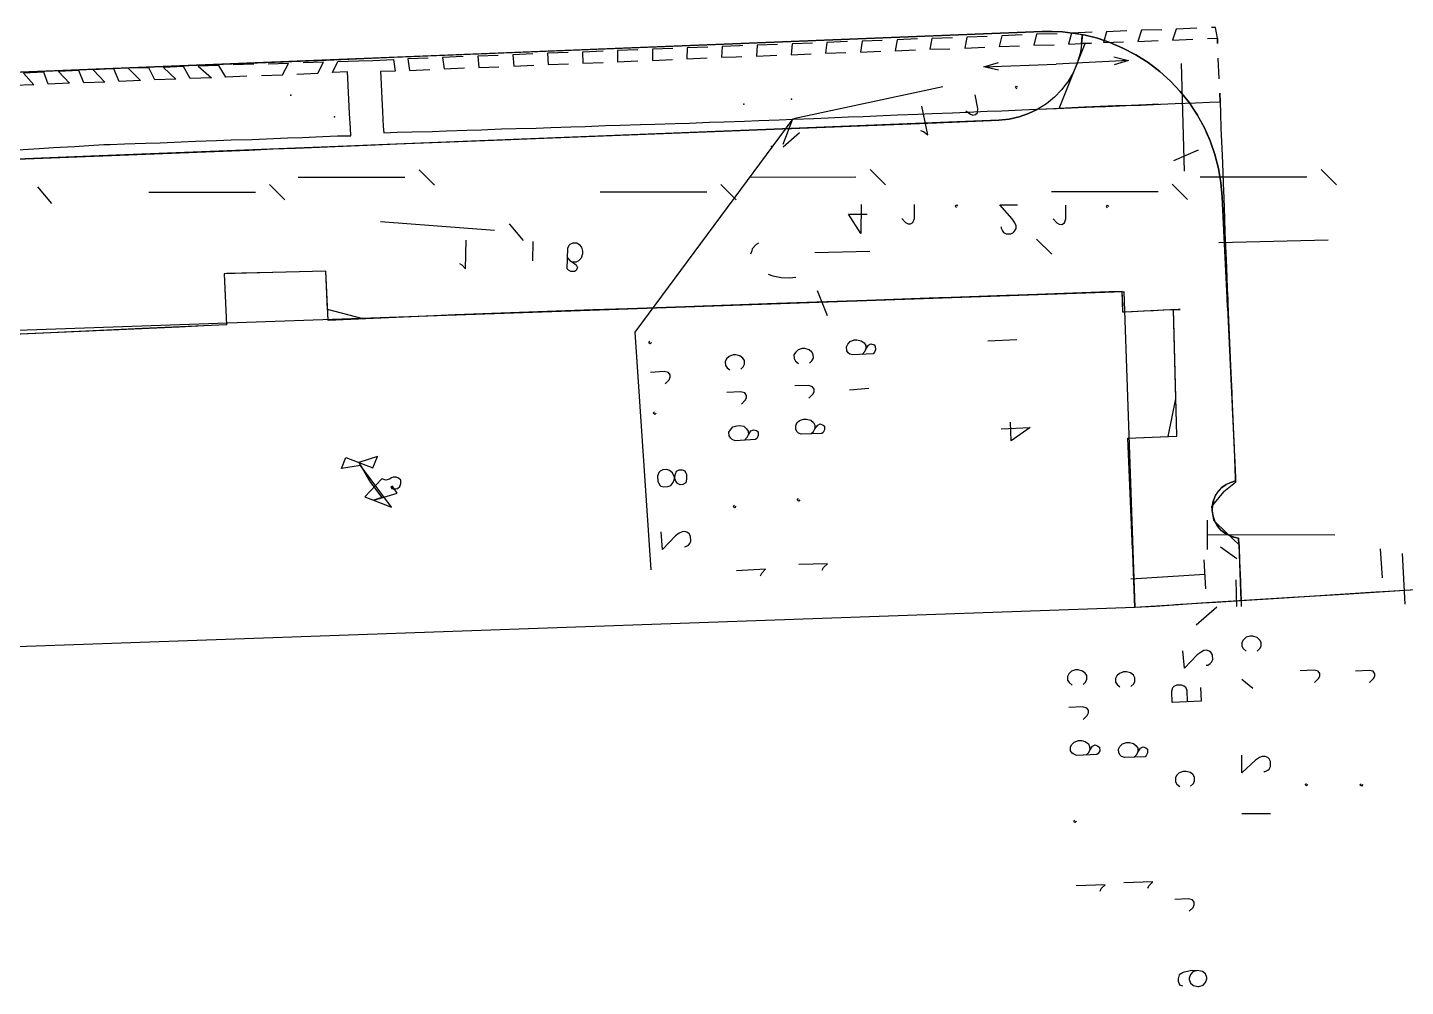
# Model space of a CAD drawing. Header units: metres. Extents: x 131 to 658, y 22 to 173.
# Drawn here: x 195.07 to 245.01, y 30.76 to 65.5 of the extents above; entities that cross this region are included whole.
import ezdxf

# ---------------------------------------------------------------- set-up
doc = ezdxf.new("R2010")
doc.units = ezdxf.units.M
for name, color, linetype in [('BOUNDARY', 7, 'Continuous'), ('BUILDING', 7, 'Continuous'), ('CURB', 7, 'Continuous'), ('ELECTR_CABLE', 7, 'Continuous'), ('ELECTR_CABLE_COMM', 7, 'Continuous'), ('GAS', 7, 'Continuous'), ('GRASS', 7, 'Continuous'), ('OVERHEAD_POWER_LINE', 7, 'Continuous'), ('ROAD', 7, 'Continuous'), ('SEWER', 7, 'Continuous'), ('SIDEWALK_PATH', 7, 'Continuous'), ('TREE', 7, 'Continuous')]:
    doc.layers.add(name, color=color, linetype=linetype)

msp = doc.modelspace()

# ---------------------------------------------------------------- linework, layer by layer
at = {"layer": 'BOUNDARY'}
msp.add_lwpolyline([(245.915, 45.16), (242.586, 44.949), (240.922, 44.849), (237.604, 44.639), (235.939, 44.528), (235.207, 44.483), (235.207, 44.483), (235.107, 47.091), (235.029, 48.755), (234.952, 50.62), (234.952, 50.62), (236.417, 50.686), (236.694, 52.051), (236.605, 55.269), (236.605, 55.269), (236.494, 55.269), (234.83, 55.192), (234.763, 55.192), (234.763, 55.192), (234.741, 55.935), (234.741, 55.935), (234.264, 55.924), (234.264, 55.924), (232.211, 55.846), (230.546, 55.791), (227.217, 55.669), (225.553, 55.613), (225.486, 55.613), (225.486, 55.613), (222.224, 55.502), (220.559, 55.436), (217.23, 55.325), (215.566, 55.269), (212.237, 55.147), (210.572, 55.092), (209.795, 55.058), (209.795, 55.058), (207.243, 54.947), (205.945, 55.28), (205.889, 56.679), (205.889, 56.679), (203.947, 56.623), (202.283, 56.59), (202.194, 56.579), (202.194, 56.579), (202.283, 54.726), (202.283, 54.726), (200.896, 54.67), (199.231, 54.592), (195.902, 54.437), (194.238, 54.37)], dxfattribs=at)
at = {"layer": 'BUILDING'}
for points in [[(181.234, 54.062), (234.806, 55.937), (235.207, 44.483), (181.635, 42.608)], [(207.143, 49.632), (206.455, 49.521), (206.611, 49.921), (207.587, 49.543), (207.754, 49.954), (207.077, 49.743), (207.077, 49.743), (207.432, 49.133), (207.498, 49.022), (207.92, 48.467), (207.62, 48.378), (208.475, 48.633), (208.331, 48.822), (208.297, 48.878), (208.297, 48.878), (208.242, 48.855), (208.242, 48.855), (208.275, 48.8), (208.275, 48.8), (208.32, 48.789), (208.32, 48.789), (208.419, 48.789), (208.419, 48.789), (208.486, 48.8), (208.486, 48.8), (208.564, 48.866), (208.564, 48.866), (208.608, 48.977), (208.608, 48.977), (208.597, 49.099), (208.597, 49.099), (208.519, 49.177), (208.519, 49.177), (208.43, 49.21), (208.43, 49.21), (208.32, 49.21), (208.32, 49.21), (208.264, 49.188), (208.264, 49.188), (208.186, 49.133), (208.186, 49.133), (208.064, 49.099), (208.064, 49.099), (207.92, 49.155), (207.299, 48.5), (208.264, 48.123)]]:
    msp.add_lwpolyline(points, close=True, dxfattribs=at)
at = {"layer": 'CURB'}
for points in [[(236.183, 65.423), (235.44, 65.401), (235.318, 65.001), (236.05, 65.034)], [(237.449, 65.478), (236.705, 65.445), (236.572, 65.046), (237.304, 65.079)], [(237.837, 65.101), (238.203, 65.112), (238.203, 64.923), (238.203, 65.112), (238.203, 65.112), (238.125, 65.501), (238.125, 65.501), (237.981, 65.501)], [(223.522, 64.935), (222.779, 64.912), (222.745, 64.513), (223.478, 64.546)], [(224.787, 64.99), (224.044, 64.957), (223.999, 64.568), (224.732, 64.591)], [(226.052, 65.034), (225.32, 65.012), (225.264, 64.613), (225.997, 64.646)], [(227.328, 65.09), (226.585, 65.057), (226.518, 64.657), (227.251, 64.69)], [(228.593, 65.134), (227.85, 65.101), (227.772, 64.713), (228.505, 64.735)], [(229.858, 65.179), (229.115, 65.157), (229.037, 64.757), (229.77, 64.79)], [(231.123, 65.234), (230.38, 65.201), (230.291, 64.813), (231.024, 64.835)], [(232.388, 65.279), (231.645, 65.256), (231.545, 64.857), (232.277, 64.879)], [(233.653, 65.334), (232.91, 65.301), (232.799, 64.901), (233.542, 64.935)], [(234.918, 65.378), (234.175, 65.345), (234.064, 64.957), (234.796, 64.979)], [(210.861, 64.446), (210.117, 64.413), (210.173, 64.002), (210.905, 64.036)], [(212.126, 64.491), (211.393, 64.469), (211.427, 64.058), (212.159, 64.08)], [(213.391, 64.546), (212.658, 64.513), (212.692, 64.102), (213.424, 64.136)], [(214.667, 64.591), (213.923, 64.568), (213.946, 64.158), (214.678, 64.191)], [(215.932, 64.646), (215.188, 64.613), (215.2, 64.213), (215.932, 64.235)], [(217.197, 64.69), (216.453, 64.668), (216.453, 64.258), (217.197, 64.291)], [(218.462, 64.746), (217.718, 64.713), (217.718, 64.313), (218.451, 64.346)], [(219.727, 64.79), (218.984, 64.768), (218.972, 64.369), (219.705, 64.402)], [(220.992, 64.846), (220.881, 64.835), (220.881, 64.835), (220.249, 64.813), (220.226, 64.424), (220.759, 64.435), (220.759, 64.435), (220.959, 64.446)], [(222.257, 64.89), (221.514, 64.868), (221.491, 64.469), (222.224, 64.502)], [(203.026, 63.736), (202.261, 63.703), (202.005, 64.124), (201.262, 64.102), (201.739, 63.681), (200.973, 63.658), (200.729, 64.091), (199.997, 64.058), (200.452, 63.636), (199.686, 63.603), (199.464, 64.047), (198.721, 64.025), (199.165, 63.581), (198.399, 63.547), (198.199, 64.002), (198.111, 64.002), (198.111, 64.002), (197.456, 63.969), (197.877, 63.525), (197.112, 63.503), (196.934, 63.947), (196.191, 63.914), (196.59, 63.481), (195.825, 63.448), (195.669, 63.88), (194.926, 63.847), (195.303, 63.425), (194.537, 63.403)], [(194.726, 61.073), (195.492, 61.117), (196.013, 61.151), (196.779, 61.195), (197.3, 61.228), (197.833, 61.262), (197.833, 61.262), (198.066, 61.262), (198.588, 61.284), (199.353, 61.317), (199.875, 61.328), (200.641, 61.361), (201.162, 61.384), (201.928, 61.406), (202.449, 61.428), (203.204, 61.45), (203.737, 61.472), (204.491, 61.506), (205.024, 61.517), (205.778, 61.55), (206.311, 61.572), (206.788, 61.583), (206.788, 61.583), (206.777, 61.861), (206.744, 62.382), (206.71, 63.148), (206.677, 63.67), (206.666, 63.891), (206.666, 63.891), (206.122, 63.869), (206.322, 64.269), (207.066, 64.291), (207.587, 64.313), (208.331, 64.346), (208.397, 63.925), (207.865, 63.903), (207.865, 63.903), (207.876, 63.703), (207.898, 63.181), (207.942, 62.449), (207.964, 61.916), (207.987, 61.683), (207.987, 61.683), (208.475, 61.705), (209.008, 61.717), (209.74, 61.739), (210.261, 61.761), (210.994, 61.783), (211.515, 61.794), (212.248, 61.827), (212.78, 61.839), (213.513, 61.861), (214.034, 61.883), (214.767, 61.905), (215.288, 61.916), (216.021, 61.95), (216.553, 61.961), (217.286, 61.983), (217.807, 62.005), (218.54, 62.027), (219.061, 62.038), (219.794, 62.072), (220.326, 62.083), (221.059, 62.105), (221.58, 62.127), (222.313, 62.16), (222.834, 62.183), (223.566, 62.205), (224.088, 62.227), (224.832, 62.26), (225.353, 62.282), (226.085, 62.316), (226.607, 62.338), (227.339, 62.36), (227.861, 62.382), (228.593, 62.416), (229.126, 62.438), (229.858, 62.471), (230.38, 62.482), (231.112, 62.515), (231.634, 62.538), (232.366, 62.571), (232.899, 62.593), (233.631, 62.626), (234.153, 62.638), (234.885, 62.671), (235.407, 62.693), (236.139, 62.726), (236.661, 62.749), (237.404, 62.771), (237.926, 62.793), (238.292, 62.815), (238.281, 63.126), (238.292, 62.815), (238.292, 62.815), (238.303, 62.382), (238.325, 61.861), (238.358, 61.117), (238.381, 60.596), (238.403, 59.852), (238.425, 59.331), (238.458, 58.587), (238.469, 58.066), (238.503, 57.322), (238.525, 56.801), (238.547, 56.057), (238.569, 55.536), (238.603, 54.792), (238.625, 54.271), (238.658, 53.527), (238.68, 52.994), (238.714, 52.262), (238.736, 51.729), (238.769, 50.986), (238.791, 50.464), (238.825, 49.721), (238.847, 49.199), (238.858, 49.022), (238.858, 49.022), (238.425, 48.678), (238.425, 48.678), (238.414, 48.678), (238.081, 48.267), (237.981, 48.145), (237.981, 48.145), (238.059, 47.646), (238.059, 47.646), (238.114, 47.59), (238.492, 47.224), (238.525, 47.191), (238.525, 47.191), (238.98, 46.758), (238.98, 46.758), (238.98, 46.691), (239.002, 46.17), (239.035, 45.426)], [(203.271, 64.169), (202.527, 64.147)], [(203.548, 63.758), (204.314, 63.792), (204.536, 64.202), (203.792, 64.18)], [(204.835, 63.814), (205.59, 63.847), (205.801, 64.247), (205.057, 64.224)], [(209.596, 64.391), (208.852, 64.369), (208.919, 63.947), (209.651, 63.98)], [(238.259, 63.647), (238.225, 64.391)], [(239.069, 44.528), (239.058, 44.905)]]:
    msp.add_lwpolyline(points, dxfattribs=at)
at = {"layer": 'ELECTR_CABLE'}
for points in [[(237.005, 60.296), (236.894, 64.202)], [(237.504, 61.062), (236.605, 60.673)], [(230.924, 54.182), (229.881, 54.137)], [(230.358, 50.964), (231.412, 51.008), (231.412, 51.008), (230.724, 50.531), (230.724, 50.531), (230.702, 51.197)], [(245.005, 44.605), (244.906, 46.447)], [(238.17, 44.494), (237.426, 43.851)], [(237.793, 42.397), (237.848, 42.397), (237.848, 42.397), (237.937, 42.453), (237.937, 42.453), (237.981, 42.508), (237.981, 42.508), (238.026, 42.597), (238.026, 42.597), (238.014, 42.774), (238.014, 42.774), (237.959, 42.863), (237.959, 42.863), (237.903, 42.907), (237.903, 42.907), (237.804, 42.941), (237.804, 42.941), (237.704, 42.93), (237.704, 42.93), (237.604, 42.874), (237.604, 42.874), (237.46, 42.774), (237.46, 42.774), (237.005, 42.286), (237.005, 42.286), (236.949, 42.919)], [(235.063, 41.62), (235.163, 41.72), (235.163, 41.72), (235.207, 41.809), (235.207, 41.809), (235.207, 41.942), (235.207, 41.942), (235.152, 42.031), (235.152, 42.031), (235.052, 42.12), (235.052, 42.12), (234.896, 42.153), (234.896, 42.153), (234.796, 42.153), (234.796, 42.153), (234.652, 42.097), (234.652, 42.097), (234.552, 42.009), (234.552, 42.009), (234.508, 41.92), (234.508, 41.92), (234.508, 41.787), (234.508, 41.787), (234.563, 41.698), (234.563, 41.698), (234.663, 41.609)], [(241.721, 41.765), (241.865, 41.909), (241.865, 41.909), (241.909, 41.998), (241.909, 41.998), (241.909, 42.097), (241.909, 42.097), (241.854, 42.175), (241.854, 42.175), (241.699, 42.219), (241.699, 42.219), (241.199, 42.197)], [(243.707, 41.765), (243.851, 41.909), (243.851, 41.909), (243.907, 41.998), (243.907, 41.998), (243.896, 42.086), (243.896, 42.086), (243.84, 42.175), (243.84, 42.175), (243.696, 42.208), (243.696, 42.208), (243.197, 42.186)], [(237.582, 41.587), (237.604, 41.088), (237.604, 41.088), (236.561, 41.043), (236.561, 41.043), (236.539, 41.454), (236.539, 41.454), (236.583, 41.587), (236.583, 41.587), (236.627, 41.631), (236.627, 41.631), (236.727, 41.687), (236.727, 41.687), (236.883, 41.687), (236.883, 41.687), (236.982, 41.654), (236.982, 41.654), (237.038, 41.609), (237.038, 41.609), (237.093, 41.476), (237.093, 41.476), (237.105, 41.065)], [(235.174, 39.068), (235.274, 39.157), (235.274, 39.157), (235.318, 39.246), (235.318, 39.246), (235.407, 39.39), (235.407, 39.39), (235.507, 39.434), (235.507, 39.434), (235.606, 39.401), (235.606, 39.401), (235.662, 39.357), (235.662, 39.357), (235.662, 39.223), (235.662, 39.223), (235.618, 39.123), (235.618, 39.123), (235.573, 39.079), (235.573, 39.079), (234.83, 39.046), (234.83, 39.046), (234.719, 39.09), (234.719, 39.09), (234.674, 39.135), (234.674, 39.135), (234.619, 39.223), (234.619, 39.223), (234.608, 39.357), (234.608, 39.357), (234.663, 39.445), (234.663, 39.445), (234.752, 39.545), (234.752, 39.545), (234.907, 39.59), (234.907, 39.59), (235.007, 39.601), (235.007, 39.601), (235.152, 39.556), (235.152, 39.556), (235.251, 39.479), (235.251, 39.479), (235.307, 39.39), (235.307, 39.39), (235.318, 39.246)], [(237.227, 38.014), (237.326, 38.114), (237.326, 38.114), (237.371, 38.202), (237.371, 38.202), (237.371, 38.336), (237.371, 38.336), (237.315, 38.424), (237.315, 38.424), (237.216, 38.513), (237.216, 38.513), (237.06, 38.546), (237.06, 38.546), (236.96, 38.546), (236.96, 38.546), (236.816, 38.491), (236.816, 38.491), (236.716, 38.402), (236.716, 38.402), (236.672, 38.313), (236.672, 38.313), (236.672, 38.169), (236.672, 38.169), (236.727, 38.08), (236.727, 38.08), (236.838, 38.003)], [(241.477, 38.069), (241.421, 38.025), (241.421, 38.025), (241.377, 38.069), (241.377, 38.069), (241.421, 38.114)], [(243.463, 38.069), (243.419, 38.014), (243.419, 38.014), (243.363, 38.058), (243.363, 38.058), (243.407, 38.103)], [(235.673, 34.319), (235.717, 34.407), (235.717, 34.407), (235.862, 34.552), (235.862, 34.552), (234.808, 34.507)]]:
    msp.add_lwpolyline(points, dxfattribs=at)
at = {"layer": 'ELECTR_CABLE_COMM'}
for points in [[(222.834, 62.205), (228.249, 63.359)], [(229.082, 62.482), (229.248, 62.36), (229.248, 62.36), (229.337, 62.327), (229.337, 62.327), (229.426, 62.349), (229.426, 62.349), (229.503, 62.416), (229.503, 62.416), (229.514, 62.571), (229.514, 62.571), (229.414, 63.059)], [(230.924, 63.281), (230.879, 63.326), (230.879, 63.326), (230.913, 63.381), (230.913, 63.381), (230.957, 63.348)], [(227.439, 61.772), (227.539, 61.739), (227.539, 61.739), (227.706, 61.617), (227.706, 61.617), (227.484, 62.649)], [(222.457, 61.273), (222.812, 62.194), (222.812, 62.194), (217.086, 54.459), (217.086, 54.459), (217.663, 45.848)], [(222.457, 61.184), (223.045, 61.694)], [(208.752, 60.063), (204.88, 60.063)], [(209.818, 59.786), (209.263, 60.341)], [(225.098, 60.074), (221.225, 60.063)], [(226.163, 59.797), (225.608, 60.352)], [(241.443, 60.074), (237.571, 60.074)], [(242.509, 59.797), (241.954, 60.363)], [(195.436, 59.73), (195.947, 59.131)], [(203.337, 59.53), (199.464, 59.53)], [(204.402, 59.253), (203.848, 59.808)], [(219.694, 59.542), (215.821, 59.542)], [(220.759, 59.264), (220.204, 59.819)], [(236.05, 59.553), (232.178, 59.553)], [(237.116, 59.275), (236.561, 59.83)], [(225.286, 59.087), (225.275, 58.043), (225.275, 58.043), (224.832, 58.743), (224.832, 58.743), (225.508, 58.743)], [(226.762, 58.587), (226.896, 58.432), (226.896, 58.432), (226.984, 58.387), (226.984, 58.387), (227.073, 58.387), (227.073, 58.387), (227.162, 58.432), (227.162, 58.432), (227.217, 58.587), (227.217, 58.587), (227.217, 59.087)], [(228.738, 58.976), (228.693, 59.031), (228.693, 59.031), (228.738, 59.075), (228.738, 59.075), (228.782, 59.031)], [(230.358, 58.276), (230.358, 58.232), (230.358, 58.232), (230.402, 58.132), (230.402, 58.132), (230.446, 58.077), (230.446, 58.077), (230.535, 58.032), (230.535, 58.032), (230.713, 58.021), (230.713, 58.021), (230.802, 58.077), (230.802, 58.077), (230.846, 58.121), (230.846, 58.121), (230.901, 58.221), (230.901, 58.221), (230.901, 58.321), (230.901, 58.321), (230.857, 58.421), (230.857, 58.421), (230.757, 58.576), (230.757, 58.576), (230.313, 59.075), (230.313, 59.075), (230.946, 59.075)], [(232.244, 58.576), (232.377, 58.421), (232.377, 58.421), (232.466, 58.376), (232.466, 58.376), (232.555, 58.365), (232.555, 58.365), (232.655, 58.421), (232.655, 58.421), (232.699, 58.565), (232.699, 58.565), (232.699, 59.064)], [(234.219, 58.965), (234.175, 59.02), (234.175, 59.02), (234.219, 59.064), (234.219, 59.064), (234.264, 59.02)], [(207.865, 58.476), (211.993, 58.154)], [(212.525, 58.387), (213.036, 57.788)], [(210.728, 56.956), (210.816, 56.901), (210.816, 56.901), (210.949, 56.756), (210.949, 56.756), (210.972, 57.799)], [(213.391, 57.045), (213.402, 57.744)], [(214.645, 57.156), (214.733, 57.056), (214.733, 57.056), (214.822, 57), (214.822, 57), (214.955, 56.901), (214.955, 56.901), (215, 56.801), (215, 56.801), (214.955, 56.701), (214.955, 56.701), (214.9, 56.656), (214.9, 56.656), (214.767, 56.656), (214.767, 56.656), (214.678, 56.712), (214.678, 56.712), (214.634, 56.756), (214.634, 56.756), (214.656, 57.511), (214.656, 57.511), (214.7, 57.611), (214.7, 57.611), (214.745, 57.655), (214.745, 57.655), (214.844, 57.699), (214.844, 57.699), (214.978, 57.699), (214.978, 57.699), (215.066, 57.644), (215.066, 57.644), (215.155, 57.544), (215.155, 57.544), (215.188, 57.4), (215.188, 57.4), (215.188, 57.3), (215.188, 57.3), (215.144, 57.145), (215.144, 57.145), (215.044, 57.045), (215.044, 57.045), (214.955, 57), (214.955, 57), (214.822, 57)], [(221.569, 57.688), (221.48, 57.644), (221.48, 57.644), (221.336, 57.478), (221.336, 57.478), (221.325, 57.411), (221.325, 57.411), (221.281, 57.289)], [(231.634, 57.833), (232.2, 57.289)], [(238.247, 57.711), (242.209, 57.81)], [(223.611, 57.355), (225.597, 57.4)], [(221.913, 56.568), (222.08, 56.501), (222.08, 56.501), (222.39, 56.446), (222.39, 56.446), (222.701, 56.434), (222.701, 56.434), (222.923, 56.457)], [(223.689, 55.979), (224.055, 55.07)], [(217.685, 54.093), (217.641, 54.038), (217.641, 54.038), (217.585, 54.082), (217.585, 54.082), (217.63, 54.137)], [(225.32, 53.66), (225.42, 53.76), (225.42, 53.76), (225.453, 53.849), (225.453, 53.849), (225.553, 53.993), (225.553, 53.993), (225.642, 54.038), (225.642, 54.038), (225.753, 54.004), (225.753, 54.004), (225.797, 53.96), (225.797, 53.96), (225.808, 53.827), (225.808, 53.827), (225.764, 53.738), (225.764, 53.738), (225.719, 53.682), (225.719, 53.682), (224.976, 53.638), (224.976, 53.638), (224.876, 53.671), (224.876, 53.671), (224.82, 53.716), (224.82, 53.716), (224.765, 53.793), (224.765, 53.793), (224.754, 53.938), (224.754, 53.938), (224.798, 54.026), (224.798, 54.026), (224.887, 54.126), (224.887, 54.126), (225.031, 54.182), (225.031, 54.182), (225.131, 54.182), (225.131, 54.182), (225.286, 54.149), (225.286, 54.149), (225.397, 54.071), (225.397, 54.071), (225.453, 53.982), (225.453, 53.982), (225.453, 53.849)], [(220.925, 53.117), (221.014, 53.205), (221.014, 53.205), (221.059, 53.305), (221.059, 53.305), (221.059, 53.438), (221.059, 53.438), (221.003, 53.527), (221.003, 53.527), (220.892, 53.605), (220.892, 53.605), (220.748, 53.638), (220.748, 53.638), (220.648, 53.638), (220.648, 53.638), (220.504, 53.583), (220.504, 53.583), (220.404, 53.494), (220.404, 53.494), (220.36, 53.394), (220.36, 53.394), (220.371, 53.261), (220.371, 53.261), (220.426, 53.172), (220.426, 53.172), (220.526, 53.094)], [(223.411, 53.338), (223.5, 53.427), (223.5, 53.427), (223.555, 53.516), (223.555, 53.516), (223.544, 53.649), (223.544, 53.649), (223.5, 53.738), (223.5, 53.738), (223.4, 53.827), (223.4, 53.827), (223.245, 53.871), (223.245, 53.871), (223.145, 53.871), (223.145, 53.871), (223.001, 53.827), (223.001, 53.827), (222.901, 53.727), (222.901, 53.727), (222.845, 53.638), (222.845, 53.638), (222.856, 53.505), (222.856, 53.505), (222.901, 53.416), (222.901, 53.416), (223.012, 53.327)], [(218.185, 52.595), (218.329, 52.739), (218.329, 52.739), (218.362, 52.828), (218.362, 52.828), (218.362, 52.917), (218.362, 52.917), (218.307, 53.006), (218.307, 53.006), (218.151, 53.039), (218.151, 53.039), (217.652, 53.006)], [(223.389, 52.073), (223.533, 52.218), (223.533, 52.218), (223.578, 52.306), (223.578, 52.306), (223.578, 52.395), (223.578, 52.395), (223.522, 52.484), (223.522, 52.484), (223.378, 52.528), (223.378, 52.528), (222.878, 52.517)], [(220.948, 51.851), (221.081, 51.996), (221.081, 51.996), (221.125, 52.085), (221.125, 52.085), (221.125, 52.173), (221.125, 52.173), (221.07, 52.262), (221.07, 52.262), (220.914, 52.306), (220.914, 52.306), (220.415, 52.273)], [(225.564, 52.417), (224.865, 52.362)], [(217.852, 51.53), (217.807, 51.485), (217.807, 51.485), (217.752, 51.53), (217.752, 51.53), (217.796, 51.574)], [(221.059, 50.553), (221.158, 50.653), (221.158, 50.653), (221.203, 50.742), (221.203, 50.742), (221.292, 50.886), (221.292, 50.886), (221.392, 50.93), (221.392, 50.93), (221.491, 50.897), (221.491, 50.897), (221.547, 50.853), (221.547, 50.853), (221.558, 50.72), (221.558, 50.72), (221.514, 50.62), (221.514, 50.62), (221.458, 50.575), (221.458, 50.575), (220.715, 50.531), (220.715, 50.531), (220.615, 50.575), (220.615, 50.575), (220.559, 50.62), (220.559, 50.62), (220.504, 50.709), (220.504, 50.709), (220.493, 50.842), (220.493, 50.842), (220.548, 50.93), (220.548, 50.93), (220.637, 51.03), (220.637, 51.03), (220.781, 51.075), (220.781, 51.075), (220.881, 51.086), (220.881, 51.086), (221.036, 51.053), (221.036, 51.053), (221.136, 50.964), (221.136, 50.964), (221.192, 50.875), (221.192, 50.875), (221.203, 50.742)], [(223.467, 50.775), (223.555, 50.864), (223.555, 50.864), (223.611, 50.964), (223.611, 50.964), (223.711, 51.097), (223.711, 51.097), (223.8, 51.141), (223.8, 51.141), (223.91, 51.097), (223.91, 51.097), (223.955, 51.053), (223.955, 51.053), (223.955, 50.919), (223.955, 50.919), (223.91, 50.831), (223.91, 50.831), (223.866, 50.786), (223.866, 50.786), (223.112, 50.764), (223.112, 50.764), (223.012, 50.808), (223.012, 50.808), (222.967, 50.853), (222.967, 50.853), (222.912, 50.942), (222.912, 50.942), (222.912, 51.075), (222.912, 51.075), (222.956, 51.175), (222.956, 51.175), (223.056, 51.263), (223.056, 51.263), (223.2, 51.308), (223.2, 51.308), (223.3, 51.308), (223.3, 51.308), (223.456, 51.274), (223.456, 51.274), (223.555, 51.186), (223.555, 51.186), (223.611, 51.097), (223.611, 51.097), (223.611, 50.964)], [(218.961, 49.133), (218.928, 49), (218.928, 49), (218.828, 48.944), (218.828, 48.944), (218.728, 48.933), (218.728, 48.933), (218.628, 48.977), (218.628, 48.977), (218.573, 49.066), (218.573, 49.066), (218.506, 49.233), (218.506, 49.233), (218.451, 49.366), (218.451, 49.366), (218.34, 49.455), (218.34, 49.455), (218.24, 49.488), (218.24, 49.488), (218.096, 49.477), (218.096, 49.477), (217.996, 49.432), (217.996, 49.432), (217.952, 49.377), (217.952, 49.377), (217.907, 49.244), (217.907, 49.244), (217.918, 49.066), (217.918, 49.066), (217.974, 48.933), (217.974, 48.933), (218.029, 48.889), (218.029, 48.889), (218.129, 48.855), (218.129, 48.855), (218.284, 48.866), (218.284, 48.866), (218.384, 48.911), (218.384, 48.911), (218.473, 49.011), (218.473, 49.011), (218.517, 49.144), (218.517, 49.144), (218.551, 49.333), (218.551, 49.333), (218.595, 49.421), (218.595, 49.421), (218.695, 49.477), (218.695, 49.477), (218.795, 49.477), (218.795, 49.477), (218.895, 49.443), (218.895, 49.443), (218.95, 49.31), (218.95, 49.31), (218.961, 49.133)], [(220.748, 48.156), (220.692, 48.101), (220.692, 48.101), (220.648, 48.145), (220.648, 48.145), (220.692, 48.19)], [(223.067, 48.389), (223.023, 48.334), (223.023, 48.334), (222.967, 48.378), (222.967, 48.378), (223.012, 48.434)], [(218.884, 46.691), (218.928, 46.703), (218.928, 46.703), (219.028, 46.747), (219.028, 46.747), (219.072, 46.802), (219.072, 46.802), (219.117, 46.891), (219.117, 46.891), (219.106, 47.069), (219.106, 47.069), (219.05, 47.158), (219.05, 47.158), (218.995, 47.202), (218.995, 47.202), (218.895, 47.235), (218.895, 47.235), (218.795, 47.224), (218.795, 47.224), (218.695, 47.18), (218.695, 47.18), (218.551, 47.08), (218.551, 47.08), (218.085, 46.592), (218.085, 46.592), (218.04, 47.224)], [(223.877, 45.837), (223.922, 45.937), (223.922, 45.937), (224.066, 46.07), (224.066, 46.07), (223.023, 46.048)], [(221.636, 45.637), (221.68, 45.726), (221.68, 45.726), (221.813, 45.87), (221.813, 45.87), (220.77, 45.815)]]:
    msp.add_lwpolyline(points, dxfattribs=at)
at = {"layer": 'GAS'}
for points in [[(237.837, 46.592), (237.837, 47.646)], [(242.453, 47.102), (237.837, 47.124)], [(244.095, 46.614), (244.162, 45.56)], [(237.704, 46.214), (237.77, 45.16)], [(235.063, 45.526), (237.737, 45.693)], [(233.332, 41.698), (233.42, 41.787), (233.42, 41.787), (233.465, 41.887), (233.465, 41.887), (233.465, 42.02), (233.465, 42.02), (233.409, 42.109), (233.409, 42.109), (233.309, 42.186), (233.309, 42.186), (233.154, 42.231), (233.154, 42.231), (233.054, 42.231), (233.054, 42.231), (232.91, 42.175), (232.91, 42.175), (232.81, 42.086), (232.81, 42.086), (232.766, 41.986), (232.766, 41.986), (232.766, 41.853), (232.766, 41.853), (232.821, 41.765), (232.821, 41.765), (232.932, 41.676)], [(233.332, 40.433), (233.476, 40.577), (233.476, 40.577), (233.52, 40.666), (233.52, 40.666), (233.52, 40.766), (233.52, 40.766), (233.465, 40.844), (233.465, 40.844), (233.309, 40.888), (233.309, 40.888), (232.81, 40.866)], [(233.431, 39.135), (233.531, 39.234), (233.531, 39.234), (233.576, 39.323), (233.576, 39.323), (233.665, 39.467), (233.665, 39.467), (233.764, 39.512), (233.764, 39.512), (233.864, 39.467), (233.864, 39.467), (233.92, 39.423), (233.92, 39.423), (233.931, 39.29), (233.931, 39.29), (233.875, 39.201), (233.875, 39.201), (233.831, 39.157), (233.831, 39.157), (233.087, 39.123), (233.087, 39.123), (232.988, 39.168), (232.988, 39.168), (232.932, 39.212), (232.932, 39.212), (232.877, 39.29), (232.877, 39.29), (232.877, 39.434), (232.877, 39.434), (232.921, 39.523), (232.921, 39.523), (233.01, 39.612), (233.01, 39.612), (233.165, 39.667), (233.165, 39.667), (233.265, 39.667), (233.265, 39.667), (233.409, 39.634), (233.409, 39.634), (233.52, 39.545), (233.52, 39.545), (233.565, 39.456), (233.565, 39.456), (233.576, 39.323)], [(233.087, 36.738), (233.032, 36.693), (233.032, 36.693), (232.988, 36.738), (232.988, 36.738), (233.032, 36.782)], [(233.942, 34.208), (233.986, 34.307), (233.986, 34.307), (234.131, 34.441), (234.131, 34.441), (233.076, 34.396)]]:
    msp.add_lwpolyline(points, dxfattribs=at)
at = {"layer": 'GRASS'}
msp.add_lwpolyline([(186.004, 63.536), (198.122, 64.014), (205.9, 64.324), (208.364, 64.424), (220.914, 64.923), (231.845, 65.356), (232.211, 65.356), (232.577, 65.345), (232.943, 65.301), (233.309, 65.245), (233.276, 64.923), (233.254, 64.768), (233.221, 64.557), (233.165, 64.369), (233.11, 64.202), (232.965, 63.858), (232.91, 63.769), (232.777, 63.536), (232.699, 63.448), (232.544, 63.248), (232.289, 62.982), (232, 62.737), (231.689, 62.538), (231.356, 62.382), (231.012, 62.26), (230.646, 62.183), (230.28, 62.149), (221.225, 61.783), (207.809, 61.25), (206.644, 61.206), (197.667, 60.851), (186.037, 60.385)], dxfattribs=at)
at = {"layer": 'OVERHEAD_POWER_LINE'}
for points in [[(234.441, 64.435), (234.974, 64.313), (234.974, 64.313), (234.452, 64.147)], [(230.258, 63.958), (229.736, 64.08), (229.736, 64.08), (230.258, 64.235)], [(229.736, 64.08), (232.355, 64.18)], [(234.974, 64.313), (232.355, 64.18)]]:
    msp.add_lwpolyline(points, dxfattribs=at)
at = {"layer": 'ROAD'}
msp.add_lwpolyline([(245.782, 45.149), (243.996, 45.038), (243.94, 45.038), (240.422, 44.816), (239.058, 44.727), (238.98, 46.758), (238.969, 46.78), (238.958, 47.002), (238.791, 47.035), (238.769, 47.047), (238.636, 47.091), (238.514, 47.158), (238.469, 47.18), (238.325, 47.291), (238.203, 47.435), (238.103, 47.601), (238.059, 47.746), (238.037, 47.79), (238.003, 48.001), (238.014, 48.079), (238.014, 48.19), (238.048, 48.334), (238.059, 48.367), (238.125, 48.545), (238.192, 48.633), (238.225, 48.7), (238.27, 48.733), (238.358, 48.833), (238.514, 48.944), (238.525, 48.955), (238.68, 49.022), (238.856, 49.077), (238.836, 49.621), (238.825, 49.787), (238.825, 49.921), (238.569, 55.746), (238.58, 55.402), (238.58, 55.358), (238.558, 55.358), (238.547, 55.702), (238.37, 59.364), (238.325, 59.886), (238.236, 60.396), (238.103, 60.906), (237.937, 61.395), (237.826, 61.639), (237.726, 61.872), (237.471, 62.327), (237.182, 62.771), (236.849, 63.181), (236.494, 63.559), (236.106, 63.914), (235.684, 64.235), (235.24, 64.513), (234.774, 64.757), (234.297, 64.957), (233.853, 65.112), (233.398, 65.223), (232.943, 65.301), (232.577, 65.345), (232.211, 65.356), (231.845, 65.356), (165.386, 62.715)], dxfattribs=at)
at = {"layer": 'SEWER'}
for points in [[(238.902, 46.248), (238.314, 46.669)], [(238.902, 44.528), (238.88, 45.493)], [(239.635, 42.907), (239.734, 42.996), (239.734, 42.996), (239.779, 43.085), (239.779, 43.085), (239.779, 43.218), (239.779, 43.218), (239.734, 43.307), (239.734, 43.307), (239.635, 43.396), (239.635, 43.396), (239.479, 43.451), (239.479, 43.451), (239.379, 43.451), (239.379, 43.451), (239.235, 43.407), (239.235, 43.407), (239.135, 43.307), (239.135, 43.307), (239.08, 43.218), (239.08, 43.218), (239.08, 43.085), (239.08, 43.085), (239.135, 42.996), (239.135, 42.996), (239.235, 42.907)], [(239.479, 41.554), (239.08, 41.875)], [(239.879, 38.546), (239.923, 38.546), (239.923, 38.546), (240.023, 38.591), (240.023, 38.591), (240.078, 38.635), (240.078, 38.635), (240.123, 38.724), (240.123, 38.724), (240.123, 38.902), (240.123, 38.902), (240.078, 39.001), (240.078, 39.001), (240.023, 39.046), (240.023, 39.046), (239.923, 39.09), (239.923, 39.09), (239.823, 39.09), (239.823, 39.09), (239.723, 39.046), (239.723, 39.046), (239.579, 38.957), (239.579, 38.957), (239.08, 38.502), (239.08, 38.502), (239.08, 39.135)], [(240.123, 37.015), (239.08, 37.015)], [(237.171, 33.486), (237.315, 33.619), (237.315, 33.619), (237.36, 33.719), (237.36, 33.719), (237.349, 33.808), (237.349, 33.808), (237.293, 33.897), (237.293, 33.897), (237.149, 33.93), (237.149, 33.93), (236.65, 33.908)], [(237.46, 31.334), (237.304, 31.289), (237.304, 31.289), (237.216, 31.189), (237.216, 31.189), (237.171, 31.056), (237.171, 31.056), (237.171, 31.012), (237.171, 31.012), (237.227, 30.879), (237.227, 30.879), (237.326, 30.79), (237.326, 30.79), (237.482, 30.757), (237.482, 30.757), (237.526, 30.757), (237.526, 30.757), (237.682, 30.801), (237.682, 30.801), (237.77, 30.901), (237.77, 30.901), (237.815, 31.034), (237.815, 31.034), (237.815, 31.078), (237.815, 31.078), (237.759, 31.211), (237.759, 31.211), (237.659, 31.3), (237.659, 31.3), (237.46, 31.334), (237.46, 31.334), (237.204, 31.322), (237.204, 31.322), (236.96, 31.267), (236.96, 31.267), (236.816, 31.178), (236.816, 31.178), (236.772, 31.034), (236.772, 31.034), (236.772, 30.945), (236.772, 30.945), (236.827, 30.812), (236.827, 30.812), (236.927, 30.779)]]:
    msp.add_lwpolyline(points, dxfattribs=at)
at = {"layer": 'SIDEWALK_PATH'}
msp.add_lwpolyline([(191.874, 60.618), (203.093, 61.062), (203.97, 61.106), (204.791, 61.128), (207.676, 61.25), (208.475, 61.284), (212.292, 61.428), (213.79, 61.495), (228.016, 62.049), (230.28, 62.149), (230.646, 62.183), (231.012, 62.26), (231.356, 62.382), (231.689, 62.538), (236.059, 62.722), (235.629, 62.704), (235.074, 62.682), (234.519, 62.66), (233.942, 62.638), (233.376, 62.615), (232.466, 62.571), (233.398, 64.923), (233.633, 64.932), (233.276, 64.923), (233.298, 65.212), (233.309, 65.245), (233.398, 65.223), (233.809, 65.123), (234.297, 64.957), (234.774, 64.757), (235.24, 64.513), (235.684, 64.235), (236.106, 63.914), (236.494, 63.559), (236.849, 63.181), (237.182, 62.771), (237.326, 62.538), (237.471, 62.327), (237.526, 62.227), (237.726, 61.872), (237.937, 61.395), (238.103, 60.906), (238.236, 60.396), (238.325, 59.886), (238.37, 59.364), (238.558, 55.358), (238.558, 55.358), (238.658, 53.283), (238.802, 50.265), (238.802, 50.254), (238.802, 50.165), (238.813, 49.987), (238.825, 49.743), (238.836, 49.443), (238.858, 49.099), (238.858, 49.077), (238.847, 49.077), (238.68, 49.022), (238.514, 48.944), (238.358, 48.833), (238.225, 48.7), (238.133, 48.557), (238.059, 48.367), (238.037, 48.278), (238.014, 48.19), (238.003, 48.001), (238.014, 47.89), (238.037, 47.79), (238.081, 47.679), (238.103, 47.601), (238.203, 47.435), (238.325, 47.291), (238.469, 47.18), (238.636, 47.091), (238.791, 47.035), (238.958, 47.002), (238.969, 46.78), (239.058, 44.727), (238.137, 44.672), (237.67, 44.639), (237.471, 44.627), (237.271, 44.616), (237.093, 44.605), (236.927, 44.594), (236.86, 44.594), (236.783, 44.583), (236.716, 44.583), (236.672, 44.583), (236.583, 44.572), (236.572, 44.572), (235.207, 44.483), (235.129, 46.592), (235.118, 46.614), (234.952, 50.62), (236.725, 50.697), (236.727, 50.703), (236.616, 54.848), (236.605, 55.269), (236.783, 55.28), (236.847, 55.283), (236.772, 55.28), (236.516, 55.269), (236.228, 55.258), (235.884, 55.236), (235.518, 55.225), (235.107, 55.203), (234.763, 55.192), (234.763, 55.414), (234.741, 55.935), (234.497, 55.924), (234.264, 55.924), (229.026, 55.735), (228.749, 55.724), (228.438, 55.713), (228.105, 55.702), (227.75, 55.691), (225.486, 55.613), (211.282, 55.114), (209.795, 55.058), (205.967, 54.892), (205.889, 56.679), (203.015, 56.601), (202.199, 56.579), (202.195, 56.567), (202.283, 54.726), (201.462, 54.692), (200.585, 54.648), (189.333, 54.149)], dxfattribs=at)
at = {"layer": 'TREE'}
for p in [(204.611, 63.046), (221.034, 62.73), (222.762, 62.91), (206.198, 62.26), (222.632, 61.949), (222.035, 61.186)]:
    msp.add_point(p, dxfattribs=at)

doc.saveas('drawing.dxf')
